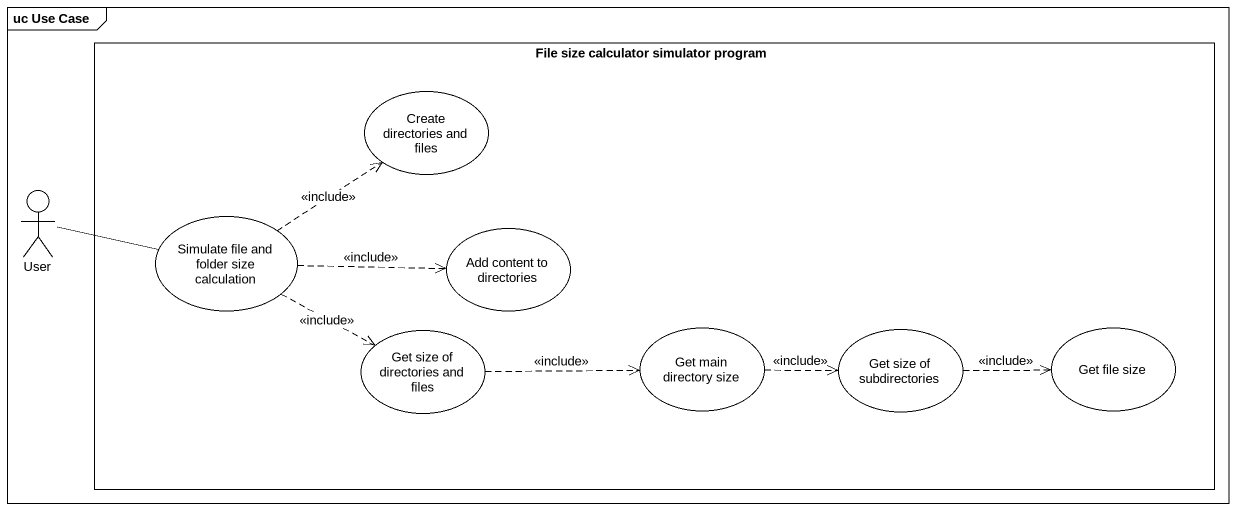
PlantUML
@startuml
mainframe uc Use Case
rectangle "File size calculator simulator program" as File_size_calculator {
  usecase "Create directories and files" as Create_directories_and_files
  usecase "Simulate file and folder size calculation" as Simulate_file_and_folder
  usecase "Add content to directories" as Add_content_to_directories
  usecase "Get size of directories and files" as Get_size_of_directories_and
  usecase "Get main directory size" as Get_main_directory_size
  usecase "Get size of subdirectories" as Get_size_of_subdirectories
  usecase "Get file size" as Get_file_size
}
actor User
User -right- Simulate_file_and_folder
Simulate_file_and_folder .up.> Create_directories_and_files : <<include>>
Simulate_file_and_folder .right.> Add_content_to_directories : <<include>>
Simulate_file_and_folder .right.> Get_size_of_directories_and : <<include>>
Get_size_of_directories_and .right.> Get_main_directory_size : <<include>>
Get_main_directory_size .right.> Get_size_of_subdirectories : <<include>>
Get_size_of_subdirectories .right.> Get_file_size : <<include>>
@enduml
